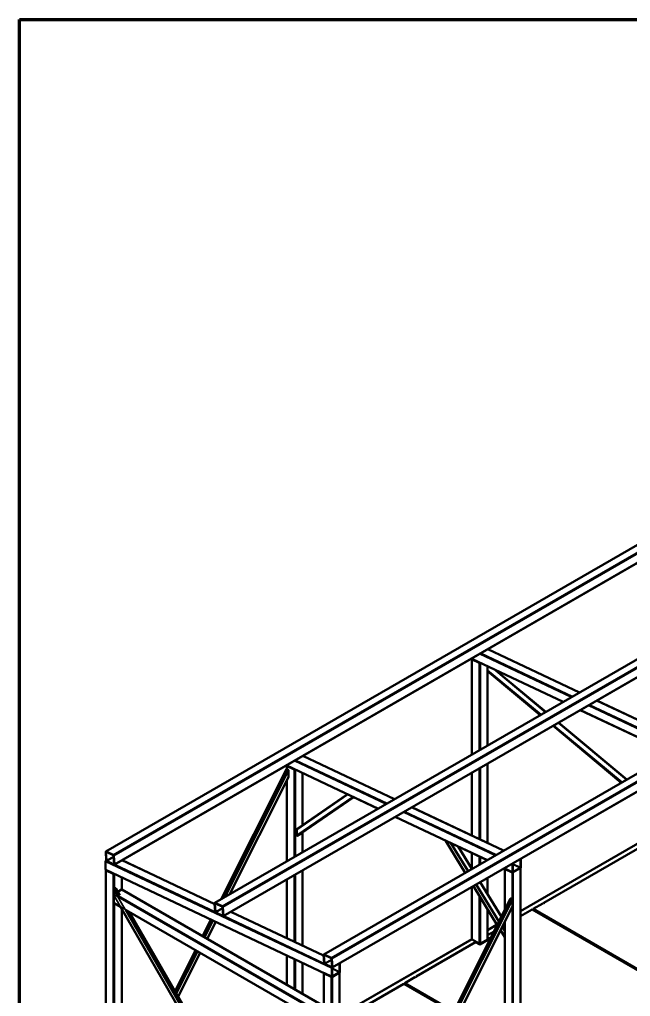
# Model space of a CAD drawing. Header units: millimetres. Extents: x 200 to 14650, y 200 to 10300.
# Drawn here: x 200 to 4403, y 3577 to 10300 of the extents above; entities that cross this region are included whole.
import ezdxf

# ---------------------------------------------------------------- set-up
doc = ezdxf.new("R2010")
doc.units = ezdxf.units.MM
doc.header["$LTSCALE"] = 50
for name, color, linetype, lineweight in [('Border (ISO)', 7, 'Continuous', 70), ('Visible (ISO)', 7, 'Continuous', 50), ('Visible Narrow (ISO)', 7, 'Continuous', 35)]:
    doc.layers.add(name, color=color, linetype=linetype, lineweight=lineweight)

# ---------------------------------------------------------------- blocks, each defined once
blk = doc.blocks.new('Borders right top border')
at = {"layer": 'Border (ISO)'}
for p, q in [((4, 206), (293, 206)), ((4, 4), (4, 206))]:
    blk.add_line(p, q, dxfattribs=at)

msp = doc.modelspace()

# ---------------------------------------------------------------- linework, layer by layer
at = {"layer": 'Visible (ISO)'}
for p, q in [((4612.1, 6778.9), (793.7, 4574.4)), ((4670.4, 6688.1), (852, 4483.6)), ((5361.8, 6424.8), (1543.4, 4220.3)), ((5420, 6334), (1601.6, 4129.5)), ((6111.4, 6070.7), (2293, 3866.1)), ((6169.7, 5979.9), (2351.3, 3775.3)), ((3422.2, 5967.5), (4053.3, 5669.3)), ((3310.8, 5900.6), (3939.4, 5603.6)), ((3311.9, 5241.3), (3311.9, 5898.6)), ((3361.8, 5873.8), (3313.7, 5896.5)), ((3315.8, 5897.7), (3363.9, 5875)), ((3420.1, 5303.8), (3420.1, 5848.9)), ((3782.1, 5512.8), (3420.1, 5814.7)), ((3820.2, 5534.8), (3474.2, 5823.4)), ((4171.8, 5613.3), (4802.9, 5315.2)), ((4058, 5547.6), (4689.1, 5249.5)), ((4377.8, 5069.8), (3908.4, 5461.3)), ((4339.7, 5047.8), (3870.3, 5439.2)), ((2149.4, 5232.6), (2780.5, 4934.5)), ((3420.1, 4632.4), (3420.1, 5179.3)), ((1587, 4245.4), (2037.2, 5140.7)), ((2038, 5165.7), (2666.6, 4868.8)), ((2039.1, 5141.7), (2039.1, 5163.8)), ((2048, 5136.6), (2039.5, 5141.5)), ((2089, 5138.9), (2040.9, 5161.6)), ((2043, 5162.8), (2091.1, 5140.1)), ((2050.8, 5088.6), (2050.8, 5129.8)), ((2147.3, 4756.6), (2147.3, 5114.1)), ((3311.9, 4683.4), (3311.9, 5116.9)), ((1644.3, 4278.5), (2050.3, 5085.9)), ((2039.1, 4506.5), (2039.1, 5063.8)), ((2110, 4731), (2455.6, 4968.5)), ((2133, 4695.8), (2499.5, 4947.7)), ((2899, 4878.5), (3530.1, 4580.4)), ((2785.2, 4812.8), (3416.3, 4514.7)), ((2107.4, 4724.6), (2107.4, 4685.9)), ((2132.8, 4695.7), (2110.2, 4682.7)), ((2147.3, 4568.9), (2147.3, 4705.7)), ((3131.1, 4649.4), (3266.6, 4428.2)), ((3646.4, 4163.7), (4556.8, 4689.4)), ((3805.8, 4220.3), (4582.2, 4668.6)), ((796.4, 4574.3), (844.2, 4551.7)), ((3217.9, 4608.4), (3312.2, 4454.5)), ((792.1, 4505.8), (792.1, 4450)), ((796.9, 4513.4), (792.5, 4571.2)), ((794.6, 4570.2), (799, 4512.4)), ((796.9, 4513.4), (796.4, 4513.1)), ((844.4, 4549.1), (796.6, 4571.7)), ((801.3, 4508.8), (849.2, 4486.2)), ((849.4, 4483.7), (801.5, 4506.3)), ((851.1, 4487.8), (846.7, 4545.6)), ((848.9, 4544.6), (853.2, 4486.8)), ((904.9, 4514.1), (1542.5, 4212.9)), ((3311.9, 4455), (3311.9, 4564)), ((3646.7, 4465.1), (3646.7, 4520.9)), ((3648.8, 4522.1), (3648.8, 4466.4)), ((793.5, 4447.2), (2349.2, 3712.3)), ((794.6, 2518.7), (794.6, 4445.2)), ((844.5, 4420.4), (796.4, 4443.1)), ((798.5, 4444.3), (846.6, 4421.6)), ((2147.3, 3927.2), (2147.3, 4444.5)), ((3534.8, 4458.7), (3593.7, 4430.9)), ((3538.2, 4455.6), (3538.2, 4170.2)), ((3588, 4430.8), (3540, 4453.5)), ((3542.1, 4454.7), (3590.2, 4432)), ((3592.3, 4433.7), (3592.3, 4489.5)), ((3594.4, 4490.7), (3594.4, 4434.9)), ((3596.5, 4433.7), (3644.6, 4461.5)), ((3596.5, 4431.2), (3644.6, 4459)), ((3644.6, 4459), (3596.5, 4431.2)), ((3646.4, 4460.4), (3646.4, 2371.7)), ((902.8, 4313.1), (902.8, 4395.6)), ((2039.1, 3978.3), (2039.1, 4382)), ((3420.1, 4278.5), (3420.1, 4392.4)), ((848.7, 4310.4), (848.7, 4273.4)), ((860, 4321.5), (851.5, 4316.6)), ((888.9, 4274.9), (862.3, 4320.9)), ((901, 4312.6), (875.6, 4297.9)), ((2293.7, 3510.5), (904, 4312.9)), ((3311.9, 3972.1), (3311.9, 4330)), ((3322.9, 4336.3), (3487, 4068.5)), ((3368.5, 4362.6), (3514.9, 4123.8)), ((848.7, 4277.5), (848.7, 4221.9)), ((2401.9, 1910.5), (3578.7, 4250.7)), ((3589.4, 4246.7), (3581, 4251.6)), ((3592.3, 4198.6), (3592.3, 4239.9)), ((893.8, 4193.9), (849.9, 4219.2)), ((1552.2, 3053.5), (893.6, 4194.3)), ((902.8, 2680.6), (902.8, 4178.3)), ((2209.5, 3434.2), (932.9, 4171.3)), ((1546.5, 4159.3), (1542.2, 4217.1)), ((1544.3, 4216.1), (1548.6, 4158.3)), ((1546, 4220.2), (1593.9, 4197.6)), ((1594.1, 4195), (1546.2, 4217.6)), ((1600.8, 4133.7), (1596.4, 4191.5)), ((1598.5, 4190.5), (1602.9, 4132.7)), ((2403.8, 1833.5), (3591.8, 4195.9)), ((3420.1, 3972.1), (3420.1, 4177.8)), ((3646.4, 4128.2), (3726.6, 4174.6)), ((3726.6, 4174.6), (4811, 3548.5)), ((3733.7, 4178.7), (3799.8, 4216.8)), ((3733.7, 4176.2), (3733.7, 4178.7)), ((4811, 3556.7), (3733.7, 4178.7)), ((3733.7, 4176.2), (4811, 3554.2)), ((3801.9, 4218.1), (3804.4, 4219.5)), ((3801.9, 4216.8), (3801.9, 4218.1)), ((3807.9, 4217.4), (3804.4, 4219.5)), ((3805.8, 4220.3), (3809.4, 4218.3)), ((3805.8, 4218.7), (3805.8, 4220.3)), ((3809.4, 4218.3), (3807.9, 4217.4)), ((1582.7, 3073.1), (956.6, 4157.6)), ((1459.6, 3992.1), (1516.7, 4105.6)), ((1550.9, 4154.7), (1598.8, 4132.1)), ((1599, 4129.5), (1551.1, 4152.2)), ((1654.5, 4160), (2292.1, 3858.8)), ((3750, 4161.1), (3754.9, 4164)), ((1491.1, 3973.9), (1549.5, 4090.1)), ((3420.1, 4033.1), (3485.6, 4070.9)), ((3537.2, 4087.4), (3538.2, 4085.7)), ((3538.2, 4089.4), (3538.2, 2371.7)), ((2401.9, 3445.2), (3312.3, 3970.9)), ((3361.8, 3941.9), (3313.7, 3969.6)), ((3366, 3933.7), (3436.7, 3974.5)), ((3418.3, 3969.6), (3370.2, 3941.9)), ((3420.1, 3997.6), (3464.2, 4023)), ((3436.7, 3974.5), (3420.1, 3984.1)), ((3420.1, 3981.7), (3434.6, 3973.3)), ((3509.4, 4032.1), (3538.2, 3985)), ((2928.3, 3713.7), (3337.7, 3950)), ((3337.7, 3950), (3366, 3933.7)), ((1269.9, 3614.9), (1410.9, 3895.3)), ((1291.7, 3577.3), (1442.4, 3877.1)), ((2039.1, 3657.5), (2039.1, 3858.8)), ((2296.2, 3805.1), (2291.8, 3862.9)), ((2293.9, 3861.9), (2298.3, 3804.1)), ((2295.7, 3866.1), (2343.5, 3843.4)), ((2343.7, 3840.9), (2295.9, 3863.5)), ((2350.4, 3779.5), (2346, 3837.3)), ((2348.2, 3836.3), (2352.5, 3778.5)), ((2147.3, 3595.1), (2147.3, 3807.7)), ((2300.6, 3800.6), (2348.5, 3778)), ((2348.7, 3775.4), (2300.8, 3798)), ((2347.8, 3715.2), (2347.8, 3770.9)), ((2349.9, 3772.2), (2349.9, 3716.4)), ((2402.2, 3746.6), (2402.2, 3802.4)), ((2404.3, 3803.6), (2404.3, 3747.8)), ((2293.7, 3737.1), (2293.7, 1653.2)), ((2343.5, 3712.3), (2295.4, 3735)), ((2297.6, 3736.2), (2345.6, 3713.5)), ((2352, 3715.2), (2400.1, 3742.9)), ((2352, 3712.7), (2400.1, 3740.5)), ((2400.1, 3740.5), (2352, 3712.7)), ((2401.9, 3741.9), (2401.9, 1653.2)), ((2849.8, 3668.3), (2919.5, 3708.6)), ((2921.6, 3709.8), (2924.1, 3711.2)), ((2921.6, 3708.6), (2921.6, 3709.8)), ((2927.6, 3709.2), (2924.1, 3711.2)), ((2925.5, 3712), (2926.9, 3712.8)), ((2925.5, 3712), (2929, 3710)), ((2925.5, 3710.4), (2925.5, 3712)), ((2930.4, 3710.8), (2926.9, 3712.8)), ((2929, 3710), (2927.6, 3709.2)), ((2928.3, 3713.7), (2931.8, 3711.6)), ((2928.3, 3712), (2928.3, 3713.7)), ((2931.8, 3711.6), (2930.4, 3710.8)), ((2401.9, 3409.7), (2842.7, 3664.3)), ((2842.7, 3664.3), (3184.5, 3466.9)), ((3187.7, 3473.3), (2849.8, 3668.3)), ((2849.8, 3665.9), (2849.8, 3668.3)), ((2849.8, 3665.9), (3186.8, 3471.4)), ((2866.1, 3650.8), (2871, 3653.6))]:
    msp.add_line(p, q, dxfattribs=at)
for centre, major_axis, ratio, start_param, end_param in [((3313.7, 5905.8), (-2.99, -5.22), 0.57734, 5.701161, 6.328701), ((3317.9, 5898.9), (-6, -0.43), 0.522879, 5.855655, 7.030777), ((3317.9, 5898.9), (3, 0.22), 0.522879, 3.198579, 3.889184), ((3366, 5876.2), (6, 0.43), 0.522879, 3.889184, 5.064306), ((3366, 5876.2), (-3, -0.22), 0.522879, 0.747592, 1.438197), ((2040.9, 5171), (-2.99, -5.22), 0.57734, 5.701161, 6.328701), ((2039.5, 5136.4), (1.12, -5.38), 0.482607, 2.735009, 3.687978), ((2045.1, 5164.1), (-6, -0.43), 0.522879, 5.855655, 7.030777), ((2045.1, 5164.1), (3, 0.22), 0.522879, 3.198579, 3.889184), ((2048, 5131.5), (1.12, -5.38), 0.482607, 1.164212, 2.735009), ((2093.2, 5141.4), (6, 0.43), 0.522879, 3.889184, 5.064306), ((2093.2, 5141.4), (-3, -0.22), 0.522879, 0.747592, 1.438197), ((2048, 5090.2), (-1.12, 5.38), 0.482607, 3.687978, 4.305805), ((2110.2, 4726.3), (1.22, 5.07), 0.503023, 0.509414, 2.016214), ((2110.2, 4687.5), (-1.22, -5.07), 0.503023, 5.157807, 6.728603), ((2132.8, 4700.6), (-1.22, -5.07), 0.503023, 0.445418, 0.509414), ((796.7, 4569.2), (-3, 5.2), 0.57735, 5.588544, 7.159341), ((796.7, 4569.2), (-1.5, 2.6), 0.57735, 5.588544, 7.159341), ((796.4, 4508.2), (2.99, 5.22), 0.57734, 0.781283, 2.352079), ((801.1, 4511.4), (-3, 5.2), 0.57735, 0.876155, 2.446952), ((801.1, 4511.4), (1.5, -2.6), 0.57735, 4.017748, 5.588544), ((844.6, 4546.6), (3, -5.2), 0.57735, 0.876155, 2.446952), ((844.6, 4546.6), (-1.5, 2.6), 0.57735, 4.017748, 5.588544), ((3644.6, 4519.7), (1.49, 2.61), 0.57734, 5.493672, 6.788775), ((3644.6, 4519.7), (-2.99, -5.22), 0.57734, 2.352079, 2.854009), ((796.4, 4452.5), (-2.99, -5.22), 0.57734, 5.493672, 6.328701), ((800.6, 4445.6), (-6, -0.43), 0.522879, 5.855655, 7.030777), ((800.6, 4445.6), (3, 0.22), 0.522879, 3.198579, 3.889184), ((849, 4488.8), (1.5, -2.6), 0.57735, 5.588544, 7.159341), ((849, 4488.8), (3, -5.2), 0.57735, 5.588544, 7.159341), ((3544.2, 4455.9), (-6, -0.43), 0.522879, 5.855655, 7.030777), ((3544.2, 4455.9), (3, 0.22), 0.522879, 3.198579, 3.889184), ((3596.5, 4491.9), (-2.99, -5.22), 0.57734, 4.991742, 5.493672), ((3596.5, 4491.9), (1.49, 2.61), 0.57734, 1.056977, 2.352079), ((3644.6, 4463.9), (2.99, 5.22), 0.57734, 3.922876, 5.493672), ((3644.6, 4463.9), (-1.49, -2.61), 0.57734, 0.781283, 2.352079), ((848.7, 4422.8), (6, 0.43), 0.522879, 3.889184, 5.064306), ((848.7, 4422.8), (-3, -0.22), 0.522879, 0.747592, 1.438197), ((3592.3, 4433.2), (6, 0.43), 0.522879, 3.889184, 5.459981), ((3592.3, 4433.2), (-3, -0.22), 0.522879, 0.747592, 1.438197), ((3596.5, 4436.2), (2.99, 5.22), 0.57734, 2.352079, 3.922876), ((3596.5, 4436.2), (-1.49, -2.61), 0.57734, 5.493672, 7.064468), ((851.5, 4312), (1.3, 4.85), 0.517638, 0.477658, 2.048455), ((860, 4316.9), (1.3, 4.85), 0.517638, 5.805527, 6.760844), ((901, 4307.7), (3, 5.2), 0.57735, 0, 0.785398), ((3581, 4246.4), (1.12, -5.38), 0.482607, 2.735009, 3.687978), ((3589.4, 4241.5), (1.12, -5.38), 0.482607, 1.164212, 2.735009), ((852.9, 4224.4), (-3, -5.2), 0.57735, 5.497787, 6.283185), ((1546.4, 4215.1), (-3, 5.2), 0.57735, 5.588544, 7.159341), ((1546.4, 4215.1), (-1.5, 2.6), 0.57735, 5.588544, 7.159341), ((1594.3, 4192.5), (3, -5.2), 0.57735, 0.876155, 2.446952), ((1594.3, 4192.5), (-1.5, 2.6), 0.57735, 4.017748, 5.588544), ((3589.4, 4200.2), (-1.12, 5.38), 0.482607, 3.687978, 4.305805), ((3800.9, 4217.4), (1.5, 0), 0.57735, 3.926991, 7.068583), ((1550.8, 4157.3), (-3, 5.2), 0.57735, 0.876155, 2.446952), ((1550.8, 4157.3), (1.5, -2.6), 0.57735, 4.017748, 5.588544), ((1598.6, 4134.6), (1.5, -2.6), 0.57735, 5.588544, 7.159341), ((1598.6, 4134.6), (3, -5.2), 0.57735, 5.588544, 7.159341), ((3317.9, 3972.1), (-6, 0), 0.57735, 0, 0.785398), ((3414.1, 3972.1), (6, 0), 0.57735, 5.497787, 6.283185), ((3366, 3944.3), (-6, 0), 0.57735, 0.785398, 2.356194), ((2296, 3861), (-3, 5.2), 0.57735, 5.588544, 7.159341), ((2296, 3861), (-1.5, 2.6), 0.57735, 5.588544, 7.159341), ((2343.9, 3838.3), (3, -5.2), 0.57735, 0.876155, 2.446952), ((2343.9, 3838.3), (-1.5, 2.6), 0.57735, 4.017748, 5.588544), ((2300.4, 3803.1), (-3, 5.2), 0.57735, 0.876155, 2.446952), ((2300.4, 3803.1), (1.5, -2.6), 0.57735, 4.017748, 5.588544), ((2352, 3773.4), (-2.99, -5.22), 0.57734, 4.684141, 5.493672), ((2348.3, 3780.5), (1.5, -2.6), 0.57735, 5.588544, 7.159341), ((2348.3, 3780.5), (3, -5.2), 0.57735, 5.588544, 7.159341), ((2352, 3773.4), (1.49, 2.61), 0.57734, 1.056977, 2.352079), ((2400.1, 3801.1), (1.49, 2.61), 0.57734, 5.493672, 6.788775), ((2400.1, 3801.1), (-2.99, -5.22), 0.57734, 2.352079, 2.854009), ((2299.7, 3737.4), (-6, -0.43), 0.522879, 5.855655, 7.030777), ((2299.7, 3737.4), (3, 0.22), 0.522879, 3.198579, 3.889184), ((2347.8, 3714.7), (6, 0.43), 0.522879, 3.889184, 5.459981), ((2347.8, 3714.7), (-3, -0.22), 0.522879, 0.747592, 1.438197), ((2352, 3717.6), (2.99, 5.22), 0.57734, 2.352079, 3.922876), ((2352, 3717.6), (-1.49, -2.61), 0.57734, 5.493672, 7.064468), ((2400.1, 3745.4), (2.99, 5.22), 0.57734, 3.922876, 5.493672), ((2400.1, 3745.4), (-1.49, -2.61), 0.57734, 0.781283, 2.352079), ((2920.5, 3709.2), (1.5, 0), 0.57735, 3.926991, 7.068583)]:
    msp.add_ellipse(centre, major_axis=major_axis, ratio=ratio, start_param=start_param, end_param=end_param, dxfattribs=at)
at = {"layer": 'Visible Narrow (ISO)'}
for p, q in [((4614.7, 6778.8), (796.4, 4574.3)), ((4662.6, 6756.2), (844.2, 4551.7)), ((4667.2, 6749.1), (848.9, 4544.6)), ((4671.6, 6691.3), (853.2, 4486.8)), ((5364.4, 6424.7), (1546, 4220.2)), ((5412.3, 6402.1), (1593.9, 4197.6)), ((5416.9, 6395), (1598.5, 4190.5)), ((5421.2, 6337.2), (1602.9, 4132.7)), ((6114, 6070.6), (2295.7, 3866.1)), ((6161.9, 6048), (2343.5, 3843.4)), ((6166.5, 6040.9), (2348.2, 3836.3)), ((6170.9, 5983.1), (2352.5, 3778.5)), ((3363.5, 5933.6), (3994.6, 5635.5)), ((4003.5, 5640.6), (3372.4, 5938.8)), ((4051.6, 5668.4), (3420.5, 5966.5)), ((3941.5, 5604.8), (3310.4, 5902.9)), ((3313.7, 5242.3), (3313.7, 5896.5)), ((3315.8, 5897.7), (3315.8, 5898.2)), ((3361.8, 5270.1), (3361.8, 5873.8)), ((3363.9, 5875), (3363.9, 5875.5)), ((3370.2, 5275), (3370.2, 5872.5)), ((3418.3, 5302.8), (3418.3, 5849.8)), ((3787.8, 5516.1), (3420.1, 5822.8)), ((3783.7, 5513.7), (3420.1, 5816.9)), ((3782.1, 5512.8), (3420.1, 5814.7)), ((3817.1, 5533), (3461.8, 5829.2)), ((4753.2, 5286.5), (4122.1, 5584.6)), ((4801.3, 5314.3), (4170.2, 5612.4)), ((4691.2, 5250.7), (4060.1, 5548.8)), ((4113.2, 5579.5), (4744.3, 5281.4)), ((4374.7, 5068), (3905.2, 5459.4)), ((4339.7, 5047.8), (3870.3, 5439.3)), ((4341.3, 5048.7), (3871.8, 5440.2)), ((4345.4, 5051.1), (3876, 5442.6)), ((2090.7, 5198.8), (2721.8, 4900.6)), ((2730.8, 4905.8), (2099.6, 5203.9)), ((2778.8, 4933.6), (2147.7, 5231.7)), ((3418.3, 4633.2), (3418.3, 5178.3)), ((1589.6, 4247), (2039.5, 5141.5)), ((1605.1, 4255.9), (2048, 5136.6)), ((1613.9, 4261), (2050.8, 5129.8)), ((2668.7, 4870), (2037.6, 5168.1)), ((2040.9, 5140.7), (2040.9, 5161.6)), ((2043, 5162.8), (2043, 5163.4)), ((2089, 4535.3), (2089, 5138.9)), ((2091.1, 5140.1), (2091.1, 5140.6)), ((2097.5, 4540.2), (2097.5, 5137.6)), ((2145.5, 4755.4), (2145.5, 5114.9)), ((3313.7, 4682.6), (3313.7, 5117.9)), ((3361.8, 4659.9), (3361.8, 5145.7)), ((3370.2, 4655.9), (3370.2, 5150.6)), ((1643.1, 4277.8), (2050.8, 5088.6)), ((2040.9, 4507.5), (2040.9, 5067.2)), ((2107.4, 4724.6), (2459.5, 4966.6)), ((2107.4, 4685.9), (2493, 4950.8)), ((2110.2, 4682.7), (2497.4, 4948.7)), ((2132.8, 4695.7), (2499.5, 4947.7)), ((2840.4, 4844.6), (3471.5, 4546.5)), ((3480.4, 4551.7), (2849.3, 4849.8)), ((3528.5, 4579.4), (2897.4, 4877.6)), ((3418.4, 4515.9), (2787.3, 4814)), ((2145.5, 4567.9), (2145.5, 4704.5)), ((3132.3, 4648.8), (3267.2, 4428.6)), ((3646.4, 4161.7), (4558.2, 4688.1)), ((3162.8, 4634.4), (3283.3, 4437.8)), ((3172, 4630), (3288.1, 4440.6)), ((3215.1, 4609.7), (3310.7, 4453.7)), ((792.1, 4505.8), (2347.8, 3770.9)), ((797, 4571.5), (794.6, 4570.2)), ((796.9, 4512.9), (796.4, 4513.1)), ((847.1, 4540.2), (799, 4512.4)), ((847.5, 4535.5), (801.3, 4508.8)), ((1542.6, 4211.1), (903.2, 4513.2)), ((3313.7, 4455.4), (3313.7, 4563.1)), ((3361.8, 4483.2), (3361.8, 4540.4)), ((3370.2, 4488.1), (3370.2, 4536.4)), ((3646.7, 4520.9), (3644.5, 4522)), ((2347.8, 3715.2), (792.1, 4450)), ((796.4, 2516.3), (796.4, 4443.1)), ((798.5, 4444.3), (798.5, 4444.8)), ((851.1, 4487.3), (849.2, 4486.2)), ((1546.6, 4158.8), (855.1, 4485.4)), ((2145.5, 3928), (2145.5, 4443.5)), ((3592.3, 4433.7), (3536.9, 4459.9)), ((3540, 4453.5), (3540, 4173.7)), ((3542.1, 4455.2), (3542.1, 4454.7)), ((3590, 4490.5), (3592.3, 4489.5)), ((3646.7, 4465.1), (3594.4, 4489.9)), ((3644.6, 4461.5), (3594.4, 4485.2)), ((3644.6, 4459), (3644.6, 2369.3)), ((844.5, 2488.5), (844.5, 4420.4)), ((846.6, 4421.6), (846.6, 4422.1)), ((852.9, 4317.5), (852.9, 4419.1)), ((901, 4312.6), (901, 4396.4)), ((2040.9, 3977.5), (2040.9, 4383.1)), ((2089, 3954.7), (2089, 4410.8)), ((2097.5, 3950.7), (2097.5, 4415.7)), ((3418.3, 4281.3), (3418.3, 4391.4)), ((3588, 4430.8), (3588, 4247.5)), ((3590.2, 4432.5), (3590.2, 4432)), ((3596.5, 4433.7), (3594.4, 4434.7)), ((3596.5, 4431.2), (3596.5, 2341.5)), ((2291.2, 1811.9), (848.7, 4310.4)), ((880.1, 4267.2), (851.5, 4316.6)), ((888.3, 4272.6), (860, 4321.5)), ((2293.7, 3508.5), (901, 4312.6)), ((3313.7, 3969.6), (3313.7, 4331)), ((3323.6, 4336.7), (3487.4, 4069.3)), ((3339.6, 4345.9), (3497.2, 4088.7)), ((3344.4, 4348.7), (3500.2, 4094.6)), ((3367, 4361.8), (3514, 4122)), ((3370.2, 4359.8), (3370.2, 4363.6)), ((2291.2, 3444.6), (848.7, 4277.5)), ((2291.2, 1775), (848.7, 4273.4)), ((2267.2, 3468.3), (881.2, 4268.5)), ((2401.9, 1906.7), (3581, 4251.6)), ((2401.9, 1884.9), (3589.4, 4246.7)), ((2404.3, 1877.5), (3592.3, 4239.9)), ((3361.8, 3941.9), (3361.8, 4273)), ((3370.2, 3941.9), (3370.2, 4259.1)), ((2291.2, 3389.1), (848.7, 4221.9)), ((852.9, 2651.8), (852.9, 4217.5)), ((901, 2679.6), (901, 4181.3)), ((1572.8, 3067.4), (936.7, 4169.1)), ((1546.6, 4217.4), (1544.3, 4216.1)), ((1596.8, 4186.1), (1548.6, 4158.3)), ((1597.2, 4181.4), (1550.9, 4154.7)), ((2404.3, 1836.2), (3592.3, 4198.6)), ((3418.3, 3969.6), (3418.3, 4180.6)), ((3588, 4188.5), (3588, 2341.5)), ((1581.3, 3072.3), (953.7, 4159.3)), ((1461.1, 3991.3), (1518.2, 4104.9)), ((1600.8, 4133.2), (1598.8, 4132.1)), ((2296.2, 3804.7), (1604.8, 4131.3)), ((2292.3, 3857), (1652.9, 4159)), ((3745.7, 4163.6), (3750.7, 4166.4)), ((1469.5, 3986.4), (1527, 4100.7)), ((1474.4, 3983.6), (1532.1, 4098.3)), ((1490.5, 3974.3), (1548.8, 4090.4)), ((3420.1, 4031.1), (3486.5, 4069.4)), ((3519.5, 4052.3), (3538.2, 4021.8)), ((3522.5, 4058.2), (3538.2, 4032.5)), ((3536.3, 4085.6), (3538.2, 4082.5)), ((3540, 4092.9), (3540, 2369.3)), ((2401.9, 3443.2), (3313.7, 3969.6)), ((3365.3, 3934.1), (3433.9, 3973.7)), ((3420.1, 3975.5), (3425.4, 3978.6)), ((3509.8, 4032.9), (3538.2, 3986.5)), ((3356.8, 3939), (3361.8, 3941.9)), ((1270.9, 3613.2), (1412.4, 3894.5)), ((1276.8, 3603.1), (1420.9, 3889.6)), ((1280.1, 3597.3), (1425.7, 3886.8)), ((1291.2, 3578.1), (1441.8, 3877.5)), ((2040.9, 3656.5), (2040.9, 3858)), ((2089, 3628.7), (2089, 3835.3)), ((2296.3, 3863.3), (2293.9, 3861.9)), ((2097.5, 3623.8), (2097.5, 3831.2)), ((2145.5, 3596.1), (2145.5, 3808.5)), ((2346.4, 3831.9), (2298.3, 3804.1)), ((2346.8, 3827.3), (2300.6, 3800.6)), ((2350.4, 3779.1), (2348.5, 3778)), ((2402.2, 3746.6), (2349.9, 3771.3)), ((2400.1, 3742.9), (2349.9, 3766.6)), ((2402.2, 3802.4), (2400, 3803.4)), ((2295.4, 3735), (2295.4, 1650.8)), ((2297.6, 3736.7), (2297.6, 3736.2)), ((2343.5, 3712.3), (2343.5, 1623)), ((2345.6, 3714), (2345.6, 3713.5)), ((2352, 3715.2), (2349.9, 3716.2)), ((2352, 3712.7), (2352, 1623)), ((2400.1, 3740.5), (2400.1, 1650.8)), ((2861.8, 3653.2), (2866.8, 3656.1))]:
    msp.add_line(p, q, dxfattribs=at)

# ---------------------------------------------------------------- block references
at = {"xscale": 50, "yscale": 50, "zscale": 50}
msp.add_blockref('Borders right top border', (0, 0), dxfattribs=at)

doc.saveas('drawing.dxf')
